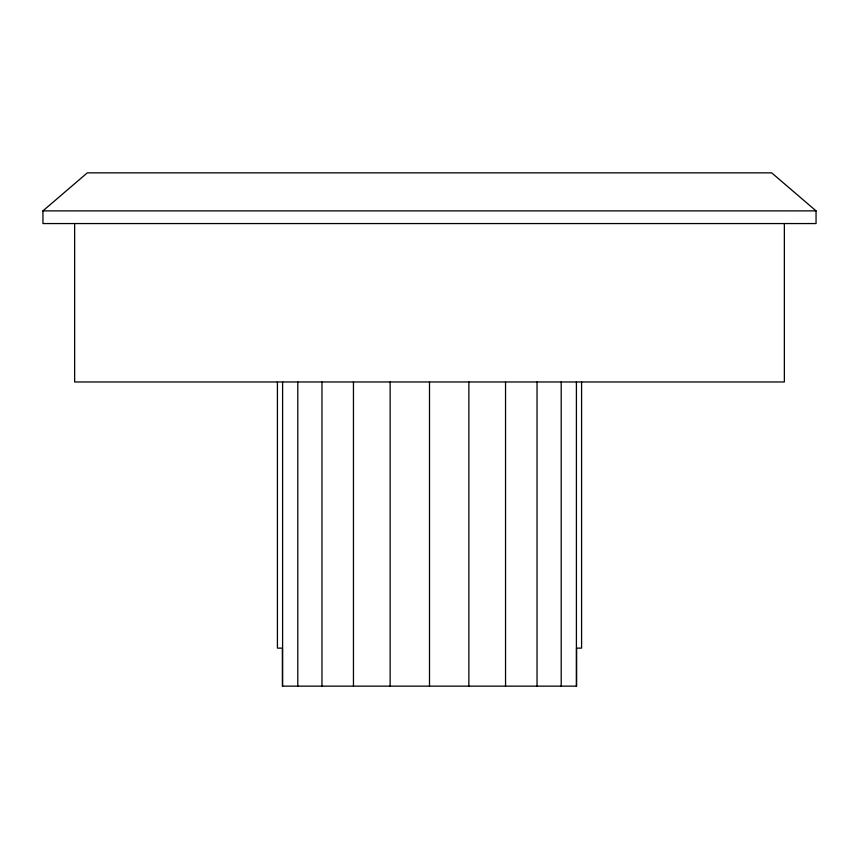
<?xml version="1.0" encoding="UTF-8"?>
<svg xmlns="http://www.w3.org/2000/svg" width="859" height="859" viewBox="0 0 859 859"><rect width="100%" height="100%" fill="white"/><g stroke="black" fill="none" stroke-linecap="round" stroke-linejoin="round"><path stroke-width="1.29" d="M42.95 210.874L87.307 172.852L771.693 172.852L816.05 210.874L816.05 223.555L42.95 223.555L42.95 210.874L816.05 210.874M784.364 223.555L784.364 381.976L74.636 381.976L74.636 223.555M581.586 381.976L581.586 648.126L576.582 648.126L576.582 686.148L282.418 686.148L282.418 648.126L277.414 648.126L277.414 381.976M576.4 381.976L576.4 686.148M561.206 381.976L561.206 686.148M537.036 381.976L537.036 686.148M505.543 381.976L505.543 686.148M468.864 381.976L468.864 686.148M429.5 381.976L429.5 686.148M390.136 381.976L390.136 686.148M353.457 381.976L353.457 686.148M321.964 381.976L321.964 686.148M297.794 381.976L297.794 686.148M282.6 381.976L282.6 686.148"/></g></svg>
